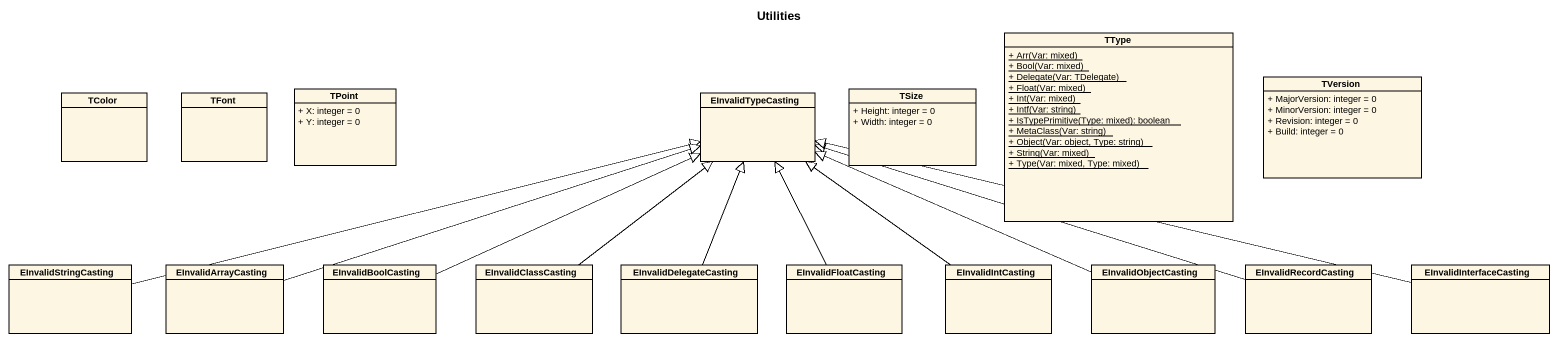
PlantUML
@startuml
title Utilities
hide circle
hide empty members
skinparam classAttributeIconSize 0
class TType {
  {static} + Arr(Var: mixed)
  {static} + Bool(Var: mixed)
  {static} + Delegate(Var: TDelegate)
  {static} + Float(Var: mixed)
  {static} + Int(Var: mixed)
  {static} + Intf(Var: string)
  {static} + IsTypePrimitive(Type: mixed): boolean
  {static} + MetaClass(Var: string)
  {static} + Object(Var: object, Type: string)
  {static} + String(Var: mixed)
  {static} + Type(Var: mixed, Type: mixed)
}
class TColor
class TFont
class TPoint {
  + X: integer = 0
  + Y: integer = 0
}
class EInvalidTypeCasting
class TSize {
  + Height: integer = 0
  + Width: integer = 0
}
class TVersion {
  + MajorVersion: integer = 0
  + MinorVersion: integer = 0
  + Revision: integer = 0
  + Build: integer = 0
}
class EInvalidStringCasting
class EInvalidArrayCasting
class EInvalidBoolCasting
class EInvalidClassCasting
class EInvalidDelegateCasting
class EInvalidFloatCasting
class EInvalidIntCasting
class EInvalidObjectCasting
class EInvalidRecordCasting
class EInvalidInterfaceCasting
EInvalidStringCasting -right-|> EInvalidTypeCasting
EInvalidArrayCasting -right-|> EInvalidTypeCasting
EInvalidBoolCasting -right-|> EInvalidTypeCasting
EInvalidClassCasting -up-|> EInvalidTypeCasting
EInvalidDelegateCasting -up-|> EInvalidTypeCasting
EInvalidFloatCasting -up-|> EInvalidTypeCasting
EInvalidIntCasting -up-|> EInvalidTypeCasting
EInvalidObjectCasting -left-|> EInvalidTypeCasting
EInvalidRecordCasting -left-|> EInvalidTypeCasting
EInvalidInterfaceCasting -left-|> EInvalidTypeCasting
@enduml
